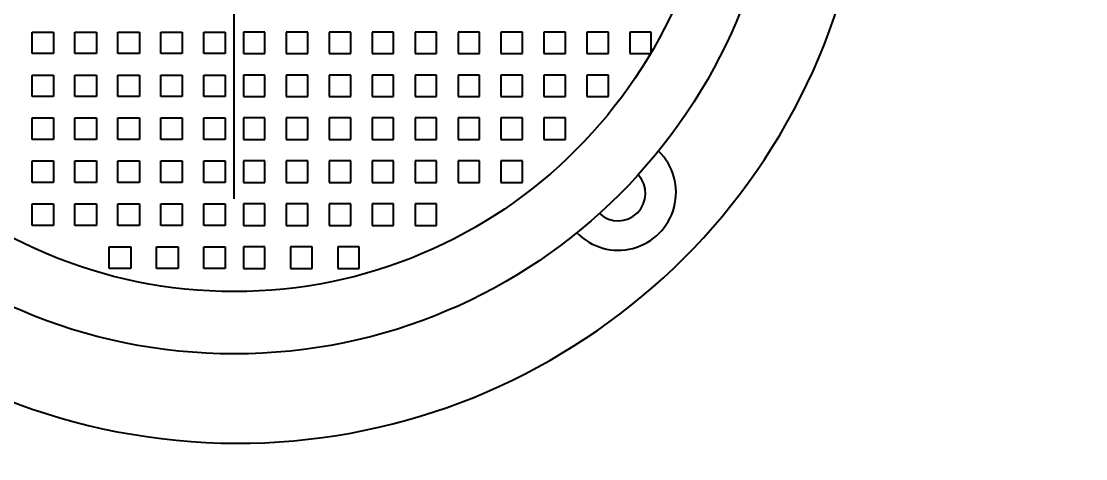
# Model space of a CAD drawing. Header units: millimetres. Extents: x 0 to 29400, y 0 to 20790.
# Drawn here: x 17904.5 to 18115.2, y 11350.2 to 11436.7 of the extents above; entities that cross this region are included whole.
import ezdxf

# ---------------------------------------------------------------- set-up
doc = ezdxf.new("R2010")
doc.units = ezdxf.units.MM
doc.header["$LTSCALE"] = 700
doc.linetypes.add('G', pattern=[2, 1.25, -0.25, 0.25, -0.25])
for name, color, linetype in [('01', 7, 'Continuous'), ('05', 142, 'G'), ('08', 1, 'Continuous')]:
    doc.layers.add(name, color=color, linetype=linetype)
doc.styles.get("Standard").update_dxf_attribs({"font": 'FZYTK.TTF', "width": 0.707})
doc.dimstyles.new('INTE', dxfattribs={"dimscale": 70, "dimtxt": 3.5, "dimasz": 3, "dimexe": 3, "dimexo": 0, "dimgap": 1, "dimtad": 1, "dimdec": 0, "dimdsep": 46, "dimtxsty": 'Standard', "dimcen": 0, "dimclrd": 1, "dimclre": 1, "dimclrt": 3, "dimaunit": 1, "dimadec": 0, "dimazin": 0, "dimtfac": 1, "dimtdec": 0, "dimtmove": 0, "dimatfit": 0, "dimfxl": 1, "dimarcsym": 0})

# ---------------------------------------------------------------- blocks, each defined once
blk = doc.blocks.new('*D847')
at = {"layer": '08', "color": 1, "lineweight": -2}
for p, q in [((19345.33, 16880.98), (25222.23, 16880.98)), ((25012.23, 7692.98), (25012.23, 16670.98)), ((14962.64, 7482.98), (25222.23, 7482.98))]:
    blk.add_line(p, q, dxfattribs=at)
at = {"layer": '08', "color": 1}
for points in [[(24977.23, 16670.98), (25047.23, 16670.98), (25012.23, 16880.98)], [(24977.23, 7692.98), (25047.23, 7692.98), (25012.23, 7482.98)]]:
    blk.add_solid(points, dxfattribs=at)
at = {"layer": 'DEFPOINTS', "color": 0}
for p in [(19345.33, 16880.98), (25012.23, 16880.98), (14962.64, 7482.98)]:
    blk.add_point(p, dxfattribs=at)
at = {"layer": '08', "color": 3, "insert": (24783.71, 12181.98), "char_height": 245, "attachment_point": 5, "rotation": 90}
blk.add_mtext('{\\fArial|b0|i0|c204|p34;Внешняя сторона кузова\\Fisocp,intecad|c134;9398}', dxfattribs=at)
blk = doc.blocks.new('*D852')
at = {"layer": '08', "color": 1, "lineweight": -2}
for p, q in [((18977.63, 11384.13), (18977.63, 9992.74)), ((15472.63, 10365.42), (15472.63, 9992.74)), ((18767.63, 10202.74), (15682.63, 10202.74))]:
    blk.add_line(p, q, dxfattribs=at)
at = {"layer": '08', "color": 1}
for points in [[(15682.63, 10237.74), (15682.63, 10167.74), (15472.63, 10202.74)], [(18767.63, 10237.74), (18767.63, 10167.74), (18977.63, 10202.74)]]:
    blk.add_solid(points, dxfattribs=at)
at = {"layer": 'DEFPOINTS', "color": 0}
for p in [(18977.63, 11384.13), (15472.63, 10365.42), (15472.63, 10202.74)]:
    blk.add_point(p, dxfattribs=at)
at = {"layer": '08', "color": 3, "insert": (17225.13, 10395.24), "char_height": 245, "attachment_point": 5}
blk.add_mtext('3505', dxfattribs=at)
blk = doc.blocks.new('*D854')
at = {"layer": '08', "color": 1, "lineweight": -2}
for p, q in [((19030.93, 18159.27), (25718.12, 18159.27)), ((25508.12, 17949.27), (25508.12, 5239.67)), ((15649.92, 5029.67), (25718.12, 5029.67))]:
    blk.add_line(p, q, dxfattribs=at)
at = {"layer": '08', "color": 1}
for points in [[(25473.12, 17949.27), (25543.12, 17949.27), (25508.12, 18159.27)], [(25473.12, 5239.67), (25543.12, 5239.67), (25508.12, 5029.67)]]:
    blk.add_solid(points, dxfattribs=at)
at = {"layer": 'DEFPOINTS', "color": 0}
for p in [(19030.93, 18159.27), (15649.92, 5029.67), (25508.12, 5029.67)]:
    blk.add_point(p, dxfattribs=at)
at = {"layer": '08', "color": 3, "insert": (25315.62, 11594.47), "char_height": 245, "attachment_point": 5, "rotation": 90}
blk.add_mtext('13130', dxfattribs=at)

msp = doc.modelspace()

# ---------------------------------------------------------------- linework, layer by layer
at = {"layer": '01'}
for p, q in [((17906.62, 11430.32), (17906.62, 11434.57)), ((17906.62, 11434.57), (17910.87, 11434.57)), ((17910.87, 11434.57), (17910.87, 11430.32)), ((17915.12, 11430.32), (17915.12, 11434.57)), ((17915.12, 11434.57), (17919.37, 11434.57)), ((17919.37, 11434.57), (17919.37, 11430.32)), ((17923.62, 11430.32), (17923.62, 11434.57)), ((17923.62, 11430.32), (17923.62, 11434.57)), ((17923.62, 11434.57), (17927.87, 11434.57)), ((17923.62, 11434.57), (17927.87, 11434.57)), ((17927.87, 11434.57), (17927.87, 11430.32)), ((17927.87, 11434.57), (17927.87, 11430.32)), ((17932.12, 11434.57), (17936.37, 11434.57)), ((17932.12, 11434.57), (17936.37, 11434.57)), ((17932.12, 11434.57), (17936.37, 11434.57)), ((17932.12, 11430.32), (17932.12, 11434.57)), ((17932.12, 11430.32), (17932.12, 11434.57)), ((17932.12, 11430.32), (17932.12, 11434.57)), ((17936.37, 11434.57), (17936.37, 11430.32)), ((17936.37, 11434.57), (17936.37, 11430.32)), ((17936.37, 11434.57), (17936.37, 11430.32)), ((17940.62, 11430.32), (17940.62, 11434.57)), ((17940.62, 11434.57), (17944.87, 11434.57)), ((17944.87, 11434.57), (17944.87, 11430.32)), ((17948.45, 11434.57), (17948.45, 11430.32)), ((17952.7, 11434.57), (17948.45, 11434.57)), ((17952.7, 11430.32), (17952.7, 11434.57)), ((17956.95, 11434.57), (17956.95, 11430.32)), ((17956.95, 11434.57), (17956.95, 11430.32)), ((17956.95, 11434.57), (17956.95, 11430.32)), ((17961.2, 11434.57), (17956.95, 11434.57)), ((17961.2, 11434.57), (17956.95, 11434.57)), ((17961.2, 11434.57), (17956.95, 11434.57)), ((17961.2, 11430.32), (17961.2, 11434.57)), ((17961.2, 11430.32), (17961.2, 11434.57)), ((17961.2, 11430.32), (17961.2, 11434.57)), ((17965.45, 11434.57), (17965.45, 11430.32)), ((17965.45, 11434.57), (17965.45, 11430.32)), ((17969.7, 11434.57), (17965.45, 11434.57)), ((17969.7, 11434.57), (17965.45, 11434.57)), ((17969.7, 11430.32), (17969.7, 11434.57)), ((17969.7, 11430.32), (17969.7, 11434.57)), ((17978.2, 11434.57), (17973.95, 11434.57)), ((17973.95, 11434.57), (17973.95, 11430.32)), ((17978.2, 11430.32), (17978.2, 11434.57)), ((17982.45, 11434.57), (17982.45, 11430.32)), ((17986.7, 11434.57), (17982.45, 11434.57)), ((17986.7, 11430.32), (17986.7, 11434.57)), ((17990.95, 11434.57), (17990.95, 11430.32)), ((17995.2, 11434.57), (17990.95, 11434.57)), ((17995.2, 11430.32), (17995.2, 11434.57)), ((18003.7, 11434.57), (17999.45, 11434.57)), ((17999.45, 11434.57), (17999.45, 11430.32)), ((18003.7, 11430.32), (18003.7, 11434.57)), ((18007.95, 11434.57), (18007.95, 11430.32)), ((18012.2, 11434.57), (18007.95, 11434.57)), ((18012.2, 11430.32), (18012.2, 11434.57)), ((18020.7, 11434.57), (18016.45, 11434.57)), ((18016.45, 11434.57), (18016.45, 11430.32)), ((18020.7, 11430.32), (18020.7, 11434.57)), ((18024.95, 11434.57), (18024.95, 11430.32)), ((18029.2, 11434.57), (18024.95, 11434.57)), ((18029.2, 11430.32), (18029.2, 11434.57)), ((17910.87, 11430.32), (17906.62, 11430.32)), ((17919.37, 11430.32), (17915.12, 11430.32)), ((17927.87, 11430.32), (17923.62, 11430.32)), ((17927.87, 11430.32), (17923.62, 11430.32)), ((17936.37, 11430.32), (17932.12, 11430.32)), ((17936.37, 11430.32), (17932.12, 11430.32)), ((17936.37, 11430.32), (17932.12, 11430.32)), ((17944.87, 11430.32), (17940.62, 11430.32)), ((17948.45, 11430.32), (17952.7, 11430.32)), ((17956.95, 11430.32), (17961.2, 11430.32)), ((17956.95, 11430.32), (17961.2, 11430.32)), ((17956.95, 11430.32), (17961.2, 11430.32)), ((17965.45, 11430.32), (17969.7, 11430.32)), ((17965.45, 11430.32), (17969.7, 11430.32)), ((17973.95, 11430.32), (17978.2, 11430.32)), ((17982.45, 11430.32), (17986.7, 11430.32)), ((17990.95, 11430.32), (17995.2, 11430.32)), ((17999.45, 11430.32), (18003.7, 11430.32)), ((18007.95, 11430.32), (18012.2, 11430.32)), ((18016.45, 11430.32), (18020.7, 11430.32)), ((18024.95, 11430.32), (18029.2, 11430.32)), ((17906.62, 11421.82), (17906.62, 11426.07)), ((17906.62, 11426.07), (17910.87, 11426.07)), ((17910.87, 11426.07), (17910.87, 11421.82)), ((17915.12, 11421.82), (17915.12, 11426.07)), ((17915.12, 11426.07), (17919.37, 11426.07)), ((17919.37, 11426.07), (17919.37, 11421.82)), ((17923.62, 11421.82), (17923.62, 11426.07)), ((17923.62, 11421.82), (17923.62, 11426.07)), ((17923.62, 11426.07), (17927.87, 11426.07)), ((17923.62, 11426.07), (17927.87, 11426.07)), ((17927.87, 11426.07), (17927.87, 11421.82)), ((17927.87, 11426.07), (17927.87, 11421.82)), ((17932.12, 11426.07), (17936.37, 11426.07)), ((17932.12, 11426.07), (17936.37, 11426.07)), ((17932.12, 11426.07), (17936.37, 11426.07)), ((17932.12, 11421.82), (17932.12, 11426.07)), ((17932.12, 11421.82), (17932.12, 11426.07)), ((17932.12, 11421.82), (17932.12, 11426.07)), ((17936.37, 11426.07), (17936.37, 11421.82)), ((17936.37, 11426.07), (17936.37, 11421.82)), ((17936.37, 11426.07), (17936.37, 11421.82)), ((17940.62, 11421.82), (17940.62, 11426.07)), ((17940.62, 11426.07), (17944.87, 11426.07)), ((17944.87, 11426.07), (17944.87, 11421.82)), ((17948.45, 11426.07), (17948.45, 11421.82)), ((17952.7, 11426.07), (17948.45, 11426.07)), ((17952.7, 11421.82), (17952.7, 11426.07)), ((17956.95, 11426.07), (17956.95, 11421.82)), ((17956.95, 11426.07), (17956.95, 11421.82)), ((17956.95, 11426.07), (17956.95, 11421.82)), ((17961.2, 11426.07), (17956.95, 11426.07)), ((17961.2, 11426.07), (17956.95, 11426.07)), ((17961.2, 11426.07), (17956.95, 11426.07)), ((17961.2, 11421.82), (17961.2, 11426.07)), ((17961.2, 11421.82), (17961.2, 11426.07)), ((17961.2, 11421.82), (17961.2, 11426.07)), ((17965.45, 11426.07), (17965.45, 11421.82)), ((17965.45, 11426.07), (17965.45, 11421.82)), ((17969.7, 11426.07), (17965.45, 11426.07)), ((17969.7, 11426.07), (17965.45, 11426.07)), ((17969.7, 11421.82), (17969.7, 11426.07)), ((17969.7, 11421.82), (17969.7, 11426.07)), ((17978.2, 11426.07), (17973.95, 11426.07)), ((17973.95, 11426.07), (17973.95, 11421.82)), ((17978.2, 11421.82), (17978.2, 11426.07)), ((17982.45, 11426.07), (17982.45, 11421.82)), ((17986.7, 11426.07), (17982.45, 11426.07)), ((17986.7, 11421.82), (17986.7, 11426.07)), ((17990.95, 11426.07), (17990.95, 11421.82)), ((17995.2, 11426.07), (17990.95, 11426.07)), ((17995.2, 11421.82), (17995.2, 11426.07)), ((18003.7, 11426.07), (17999.45, 11426.07)), ((17999.45, 11426.07), (17999.45, 11421.82)), ((18003.7, 11421.82), (18003.7, 11426.07)), ((18007.95, 11426.07), (18007.95, 11421.82)), ((18012.2, 11426.07), (18007.95, 11426.07)), ((18012.2, 11421.82), (18012.2, 11426.07)), ((18020.7, 11426.07), (18016.45, 11426.07)), ((18016.45, 11426.07), (18016.45, 11421.82)), ((18020.7, 11421.82), (18020.7, 11426.07)), ((17910.87, 11421.82), (17906.62, 11421.82)), ((17919.37, 11421.82), (17915.12, 11421.82)), ((17927.87, 11421.82), (17923.62, 11421.82)), ((17927.87, 11421.82), (17923.62, 11421.82)), ((17936.37, 11421.82), (17932.12, 11421.82)), ((17936.37, 11421.82), (17932.12, 11421.82)), ((17936.37, 11421.82), (17932.12, 11421.82)), ((17944.87, 11421.82), (17940.62, 11421.82)), ((17948.45, 11421.82), (17952.7, 11421.82)), ((17956.95, 11421.82), (17961.2, 11421.82)), ((17956.95, 11421.82), (17961.2, 11421.82)), ((17956.95, 11421.82), (17961.2, 11421.82)), ((17965.45, 11421.82), (17969.7, 11421.82)), ((17965.45, 11421.82), (17969.7, 11421.82)), ((17973.95, 11421.82), (17978.2, 11421.82)), ((17982.45, 11421.82), (17986.7, 11421.82)), ((17990.95, 11421.82), (17995.2, 11421.82)), ((17999.45, 11421.82), (18003.7, 11421.82)), ((18007.95, 11421.82), (18012.2, 11421.82)), ((18016.45, 11421.82), (18020.7, 11421.82)), ((17906.62, 11417.57), (17910.87, 11417.57)), ((17906.62, 11413.32), (17906.62, 11417.57)), ((17910.87, 11417.57), (17910.87, 11413.32)), ((17915.12, 11417.57), (17919.37, 11417.57)), ((17915.12, 11413.32), (17915.12, 11417.57)), ((17919.37, 11417.57), (17919.37, 11413.32)), ((17923.62, 11417.57), (17927.87, 11417.57)), ((17923.62, 11417.57), (17927.87, 11417.57)), ((17923.62, 11413.32), (17923.62, 11417.57)), ((17923.62, 11413.32), (17923.62, 11417.57)), ((17927.87, 11417.57), (17927.87, 11413.32)), ((17927.87, 11417.57), (17927.87, 11413.32)), ((17932.12, 11417.57), (17936.37, 11417.57)), ((17932.12, 11417.57), (17936.37, 11417.57)), ((17932.12, 11417.57), (17936.37, 11417.57)), ((17932.12, 11413.32), (17932.12, 11417.57)), ((17932.12, 11413.32), (17932.12, 11417.57)), ((17932.12, 11413.32), (17932.12, 11417.57)), ((17936.37, 11417.57), (17936.37, 11413.32)), ((17936.37, 11417.57), (17936.37, 11413.32)), ((17936.37, 11417.57), (17936.37, 11413.32)), ((17940.62, 11413.32), (17940.62, 11417.57)), ((17940.62, 11417.57), (17944.87, 11417.57)), ((17944.87, 11417.57), (17944.87, 11413.32)), ((17952.7, 11417.57), (17948.45, 11417.57)), ((17948.45, 11417.57), (17948.45, 11413.32)), ((17952.7, 11413.32), (17952.7, 11417.57)), ((17961.2, 11417.57), (17956.95, 11417.57)), ((17961.2, 11417.57), (17956.95, 11417.57)), ((17961.2, 11417.57), (17956.95, 11417.57)), ((17956.95, 11417.57), (17956.95, 11413.32)), ((17956.95, 11417.57), (17956.95, 11413.32)), ((17956.95, 11417.57), (17956.95, 11413.32)), ((17961.2, 11413.32), (17961.2, 11417.57)), ((17961.2, 11413.32), (17961.2, 11417.57)), ((17961.2, 11413.32), (17961.2, 11417.57)), ((17969.7, 11417.57), (17965.45, 11417.57)), ((17969.7, 11417.57), (17965.45, 11417.57)), ((17965.45, 11417.57), (17965.45, 11413.32)), ((17965.45, 11417.57), (17965.45, 11413.32)), ((17969.7, 11413.32), (17969.7, 11417.57)), ((17969.7, 11413.32), (17969.7, 11417.57)), ((17978.2, 11417.57), (17973.95, 11417.57)), ((17973.95, 11417.57), (17973.95, 11413.32)), ((17978.2, 11413.32), (17978.2, 11417.57)), ((17986.7, 11417.57), (17982.45, 11417.57)), ((17982.45, 11417.57), (17982.45, 11413.32)), ((17986.7, 11413.32), (17986.7, 11417.57)), ((17995.2, 11417.57), (17990.95, 11417.57)), ((17990.95, 11417.57), (17990.95, 11413.32)), ((17995.2, 11413.32), (17995.2, 11417.57)), ((18003.7, 11417.57), (17999.45, 11417.57)), ((17999.45, 11417.57), (17999.45, 11413.32)), ((18003.7, 11413.32), (18003.7, 11417.57)), ((18012.2, 11417.57), (18007.95, 11417.57)), ((18007.95, 11417.57), (18007.95, 11413.32)), ((18012.2, 11413.32), (18012.2, 11417.57)), ((17910.87, 11413.32), (17906.62, 11413.32)), ((17919.37, 11413.32), (17915.12, 11413.32)), ((17927.87, 11413.32), (17923.62, 11413.32)), ((17927.87, 11413.32), (17923.62, 11413.32)), ((17936.37, 11413.32), (17932.12, 11413.32)), ((17936.37, 11413.32), (17932.12, 11413.32)), ((17936.37, 11413.32), (17932.12, 11413.32)), ((17944.87, 11413.32), (17940.62, 11413.32)), ((17948.45, 11413.32), (17952.7, 11413.32)), ((17956.95, 11413.32), (17961.2, 11413.32)), ((17956.95, 11413.32), (17961.2, 11413.32)), ((17956.95, 11413.32), (17961.2, 11413.32)), ((17965.45, 11413.32), (17969.7, 11413.32)), ((17965.45, 11413.32), (17969.7, 11413.32)), ((17973.95, 11413.32), (17978.2, 11413.32)), ((17982.45, 11413.32), (17986.7, 11413.32)), ((17990.95, 11413.32), (17995.2, 11413.32)), ((17999.45, 11413.32), (18003.7, 11413.32)), ((18007.95, 11413.32), (18012.2, 11413.32)), ((17906.62, 11404.82), (17906.62, 11409.07)), ((17906.62, 11409.07), (17910.87, 11409.07)), ((17910.87, 11409.07), (17910.87, 11404.82)), ((17915.12, 11404.82), (17915.12, 11409.07)), ((17915.12, 11409.07), (17919.37, 11409.07)), ((17919.37, 11409.07), (17919.37, 11404.82)), ((17923.62, 11404.82), (17923.62, 11409.07)), ((17923.62, 11404.82), (17923.62, 11409.07)), ((17923.62, 11409.07), (17927.87, 11409.07)), ((17923.62, 11409.07), (17927.87, 11409.07)), ((17927.87, 11409.07), (17927.87, 11404.82)), ((17927.87, 11409.07), (17927.87, 11404.82)), ((17932.12, 11404.82), (17932.12, 11409.07)), ((17932.12, 11404.82), (17932.12, 11409.07)), ((17932.12, 11404.82), (17932.12, 11409.07)), ((17932.12, 11409.07), (17936.37, 11409.07)), ((17932.12, 11409.07), (17936.37, 11409.07)), ((17932.12, 11409.07), (17936.37, 11409.07)), ((17936.37, 11409.07), (17936.37, 11404.82)), ((17936.37, 11409.07), (17936.37, 11404.82)), ((17936.37, 11409.07), (17936.37, 11404.82)), ((17940.62, 11409.07), (17944.87, 11409.07)), ((17940.62, 11404.82), (17940.62, 11409.07)), ((17944.87, 11409.07), (17944.87, 11404.82)), ((17948.45, 11409.07), (17948.45, 11404.82)), ((17952.7, 11409.07), (17948.45, 11409.07)), ((17952.7, 11404.82), (17952.7, 11409.07)), ((17956.95, 11409.07), (17956.95, 11404.82)), ((17956.95, 11409.07), (17956.95, 11404.82)), ((17956.95, 11409.07), (17956.95, 11404.82)), ((17961.2, 11409.07), (17956.95, 11409.07)), ((17961.2, 11409.07), (17956.95, 11409.07)), ((17961.2, 11409.07), (17956.95, 11409.07)), ((17961.2, 11404.82), (17961.2, 11409.07)), ((17961.2, 11404.82), (17961.2, 11409.07)), ((17961.2, 11404.82), (17961.2, 11409.07)), ((17965.45, 11409.07), (17965.45, 11404.82)), ((17965.45, 11409.07), (17965.45, 11404.82)), ((17969.7, 11409.07), (17965.45, 11409.07)), ((17969.7, 11409.07), (17965.45, 11409.07)), ((17969.7, 11404.82), (17969.7, 11409.07)), ((17969.7, 11404.82), (17969.7, 11409.07)), ((17973.95, 11409.07), (17973.95, 11404.82)), ((17978.2, 11409.07), (17973.95, 11409.07)), ((17978.2, 11404.82), (17978.2, 11409.07)), ((17982.45, 11409.07), (17982.45, 11404.82)), ((17986.7, 11409.07), (17982.45, 11409.07)), ((17986.7, 11404.82), (17986.7, 11409.07)), ((17990.95, 11409.07), (17990.95, 11404.82)), ((17995.2, 11409.07), (17990.95, 11409.07)), ((17995.2, 11404.82), (17995.2, 11409.07)), ((17999.45, 11409.07), (17999.45, 11404.82)), ((18003.7, 11409.07), (17999.45, 11409.07)), ((18003.7, 11404.82), (18003.7, 11409.07)), ((17910.87, 11404.82), (17906.62, 11404.82)), ((17919.37, 11404.82), (17915.12, 11404.82)), ((17927.87, 11404.82), (17923.62, 11404.82)), ((17927.87, 11404.82), (17923.62, 11404.82)), ((17936.37, 11404.82), (17932.12, 11404.82)), ((17936.37, 11404.82), (17932.12, 11404.82)), ((17936.37, 11404.82), (17932.12, 11404.82)), ((17944.87, 11404.82), (17940.62, 11404.82)), ((17948.45, 11404.82), (17952.7, 11404.82)), ((17956.95, 11404.82), (17961.2, 11404.82)), ((17956.95, 11404.82), (17961.2, 11404.82)), ((17956.95, 11404.82), (17961.2, 11404.82)), ((17965.45, 11404.82), (17969.7, 11404.82)), ((17965.45, 11404.82), (17969.7, 11404.82)), ((17973.95, 11404.82), (17978.2, 11404.82)), ((17982.45, 11404.82), (17986.7, 11404.82)), ((17990.95, 11404.82), (17995.2, 11404.82)), ((17999.45, 11404.82), (18003.7, 11404.82)), ((17906.62, 11396.32), (17906.62, 11400.57)), ((17906.62, 11400.57), (17910.87, 11400.57)), ((17910.87, 11400.57), (17910.87, 11396.32)), ((17915.12, 11396.32), (17915.12, 11400.57)), ((17915.12, 11400.57), (17919.37, 11400.57)), ((17919.37, 11400.57), (17919.37, 11396.32)), ((17923.62, 11396.32), (17923.62, 11400.57)), ((17923.62, 11396.32), (17923.62, 11400.57)), ((17923.62, 11400.57), (17927.87, 11400.57)), ((17923.62, 11400.57), (17927.87, 11400.57)), ((17927.87, 11400.57), (17927.87, 11396.32)), ((17927.87, 11400.57), (17927.87, 11396.32)), ((17932.12, 11396.32), (17932.12, 11400.57)), ((17932.12, 11396.32), (17932.12, 11400.57)), ((17932.12, 11396.32), (17932.12, 11400.57)), ((17932.12, 11400.57), (17936.37, 11400.57)), ((17932.12, 11400.57), (17936.37, 11400.57)), ((17932.12, 11400.57), (17936.37, 11400.57)), ((17936.37, 11400.57), (17936.37, 11396.32)), ((17936.37, 11400.57), (17936.37, 11396.32)), ((17936.37, 11400.57), (17936.37, 11396.32)), ((17940.62, 11396.32), (17940.62, 11400.57)), ((17940.62, 11400.57), (17944.87, 11400.57)), ((17944.87, 11400.57), (17944.87, 11396.32)), ((17948.45, 11400.57), (17948.45, 11396.32)), ((17952.7, 11400.57), (17948.45, 11400.57)), ((17952.7, 11396.32), (17952.7, 11400.57)), ((17956.95, 11400.57), (17956.95, 11396.32)), ((17956.95, 11400.57), (17956.95, 11396.32)), ((17956.95, 11400.57), (17956.95, 11396.32)), ((17961.2, 11400.57), (17956.95, 11400.57)), ((17961.2, 11400.57), (17956.95, 11400.57)), ((17961.2, 11400.57), (17956.95, 11400.57)), ((17961.2, 11396.32), (17961.2, 11400.57)), ((17961.2, 11396.32), (17961.2, 11400.57)), ((17961.2, 11396.32), (17961.2, 11400.57)), ((17965.45, 11400.57), (17965.45, 11396.32)), ((17965.45, 11400.57), (17965.45, 11396.32)), ((17969.7, 11400.57), (17965.45, 11400.57)), ((17969.7, 11400.57), (17965.45, 11400.57)), ((17969.7, 11396.32), (17969.7, 11400.57)), ((17969.7, 11396.32), (17969.7, 11400.57)), ((17973.95, 11400.57), (17973.95, 11396.32)), ((17978.2, 11400.57), (17973.95, 11400.57)), ((17978.2, 11396.32), (17978.2, 11400.57)), ((17982.45, 11400.57), (17982.45, 11396.32)), ((17986.7, 11400.57), (17982.45, 11400.57)), ((17986.7, 11396.32), (17986.7, 11400.57)), ((17910.87, 11396.32), (17906.62, 11396.32)), ((17919.37, 11396.32), (17915.12, 11396.32)), ((17927.87, 11396.32), (17923.62, 11396.32)), ((17927.87, 11396.32), (17923.62, 11396.32)), ((17936.37, 11396.32), (17932.12, 11396.32)), ((17936.37, 11396.32), (17932.12, 11396.32)), ((17936.37, 11396.32), (17932.12, 11396.32)), ((17944.87, 11396.32), (17940.62, 11396.32)), ((17948.45, 11396.32), (17952.7, 11396.32)), ((17956.95, 11396.32), (17961.2, 11396.32)), ((17956.95, 11396.32), (17961.2, 11396.32)), ((17956.95, 11396.32), (17961.2, 11396.32)), ((17965.45, 11396.32), (17969.7, 11396.32)), ((17965.45, 11396.32), (17969.7, 11396.32)), ((17973.95, 11396.32), (17978.2, 11396.32)), ((17982.45, 11396.32), (17986.7, 11396.32)), ((17921.92, 11387.82), (17921.92, 11392.07)), ((17921.92, 11392.07), (17926.17, 11392.07)), ((17926.17, 11392.07), (17926.17, 11387.82)), ((17931.27, 11392.07), (17935.52, 11392.07)), ((17931.27, 11387.82), (17931.27, 11392.07)), ((17935.52, 11392.07), (17935.52, 11387.82)), ((17940.62, 11387.82), (17940.62, 11392.07)), ((17940.62, 11392.07), (17944.87, 11392.07)), ((17944.87, 11392.07), (17944.87, 11387.82)), ((17948.45, 11392.07), (17948.45, 11387.82)), ((17952.7, 11392.07), (17948.45, 11392.07)), ((17952.7, 11387.82), (17952.7, 11392.07)), ((17957.8, 11392.07), (17957.8, 11387.82)), ((17962.05, 11392.07), (17957.8, 11392.07)), ((17962.05, 11387.82), (17962.05, 11392.07)), ((17967.15, 11392.07), (17967.15, 11387.82)), ((17971.4, 11392.07), (17967.15, 11392.07)), ((17971.4, 11387.82), (17971.4, 11392.07)), ((17926.17, 11387.82), (17921.92, 11387.82)), ((17935.52, 11387.82), (17931.27, 11387.82)), ((17944.87, 11387.82), (17940.62, 11387.82)), ((17948.45, 11387.82), (17952.7, 11387.82)), ((17957.8, 11387.82), (17962.05, 11387.82)), ((17967.15, 11387.82), (17971.4, 11387.82))]:
    msp.add_line(p, q, dxfattribs=at)
for radius in [107.94, 95.62]:
    msp.add_circle((17946.66, 11478.85), radius, dxfattribs=at)
for centre, radius, start, end in [((18360.63, 12182.41), 793.75, 282.772, 124.5981), ((17930.84, 11463.58), 225, 274.0326, 12.8453), ((17931.66, 11493.85), 255, 183.3723, 273.3723), ((17947.26, 11478.24), 125, 179.7234, 346.4488), ((18022.67, 11402.84), 11.43, 224.2007, 45.7993)]:
    msp.add_arc(centre, radius, start, end, dxfattribs=at)
at = {"layer": '01', "color": 7, "linetype": 'Continuous'}
for centre, radius, start, end in [((18360.63, 12181.98), 781.5, 282.97567, 124.49289), ((18022.64, 11402.63), 5.4, 226.8024, 43.0193)]:
    msp.add_arc(centre, radius, start, end, dxfattribs=at)
at = {"layer": '05'}
msp.add_line((17946.66, 11401.56), (17946.66, 11556.13), dxfattribs=at)

# ---------------------------------------------------------------- dimensions: what is measured, and where the dimension line sits
at = {"layer": '08'}
dim = msp.add_linear_dim(base=(25508.12, 5029.67), p1=(19030.93, 18159.27), p2=(15649.92, 5029.67), angle=90, dimstyle='INTE', dxfattribs=at)
dim.commit()
dim.dimension.update_dxf_attribs({"geometry": '*D854', "text_midpoint": (25508.12, 11594.47), "dimtype": 160})
dim = msp.add_linear_dim(base=(25012.23, 16880.98), p1=(14962.64, 7482.98), p2=(19345.33, 16880.98), angle=90, text='{\\fArial|b0|i0|c204|p34;Внешняя сторона кузова\\Fisocp,intecad|c134;<>}', dimstyle='INTE', dxfattribs=at)
dim.commit()
dim.dimension.update_dxf_attribs({"geometry": '*D847', "text_midpoint": (24783.71, 12181.98)})
dim = msp.add_linear_dim(base=(15472.63, 10202.74), p1=(18977.63, 11384.13), p2=(15472.63, 10365.42), dimstyle='INTE', dxfattribs=at)
dim.commit()
dim.dimension.update_dxf_attribs({"geometry": '*D852', "text_midpoint": (17225.13, 10395.24)})

doc.saveas('drawing.dxf')
